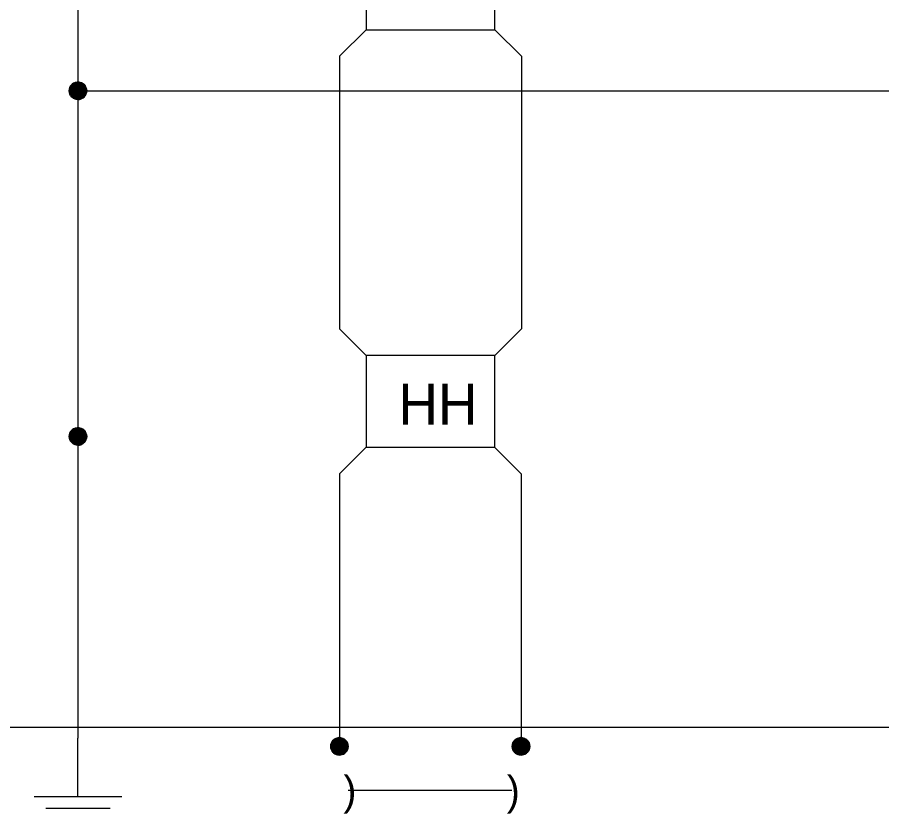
# Model space of a CAD drawing. Extents: x 45035 to 45823, y 31658 to 32158.
# Drawn here: x 45176.6 to 45324.8, y 31792.6 to 31929.1 of the extents above; entities that cross this region are included whole.
import ezdxf

# ---------------------------------------------------------------- set-up
doc = ezdxf.new("R2010")
doc.units = 0
doc.layers.add('Level 60', color=7, linetype='Continuous')

msp = doc.modelspace()

# ---------------------------------------------------------------- linework, layer by layer
at = {"layer": 'Level 60'}
for p, q in [((45186.96, 32001.57), (45186.96, 31916.53)), ((45231.79, 31922.44), (45236.36, 31927)), ((45263, 31922.44), (45258.44, 31927)), ((45231.79, 31922.44), (45231.79, 31875.74)), ((45263, 31922.44), (45263, 31875.74)), ((45186.96, 31916.53), (45186.96, 31857.28)), ((45186.96, 31916.53), (45329.35, 31916.53)), ((45231.79, 31875.74), (45236.36, 31871.17)), ((45263, 31875.74), (45258.44, 31871.17)), ((45186.96, 31857.28), (45186.96, 31805.55)), ((45231.79, 31850.85), (45236.36, 31855.42)), ((45262.92, 31850.85), (45258.36, 31855.42)), ((45231.79, 31850.85), (45231.79, 31804.15)), ((45262.92, 31850.85), (45262.92, 31804.15)), ((45063.11, 31807.45), (45205.28, 31807.45)), ((45205.28, 31807.45), (45464.99, 31807.45)), ((45186.96, 31795.55), (45186.96, 31805.55)), ((45179.46, 31795.55), (45194.46, 31795.55)), ((45233.3, 31796.61), (45261.33, 31796.61)), ((45181.46, 31793.55), (45192.46, 31793.55))]:
    msp.add_line(p, q, dxfattribs=at)
for points in [[(45236.36, 31927), (45258.44, 31927), (45258.44, 31942.76), (45236.36, 31942.76)], [(45236.36, 31855.42), (45258.44, 31855.42), (45258.44, 31871.17), (45236.36, 31871.17)]]:
    msp.add_lwpolyline(points, close=True, dxfattribs=at)
for points in [[(45185.46, 31916.53), (45185.49, 31916.22), (45185.58, 31915.95), (45185.67, 31915.76), (45185.8, 31915.58), (45185.96, 31915.41), (45186.17, 31915.26), (45186.42, 31915.13), (45186.64, 31915.07), (45186.96, 31915.03), (45187.21, 31915.05), (45187.43, 31915.11), (45187.65, 31915.19), (45187.88, 31915.34), (45188.02, 31915.46), (45188.18, 31915.66), (45188.29, 31915.83), (45188.38, 31916.03), (45188.44, 31916.27), (45188.46, 31916.53), (45188.43, 31916.83), (45188.36, 31917.08), (45188.23, 31917.33), (45188.07, 31917.54), (45187.84, 31917.75), (45187.56, 31917.9), (45187.2, 31918.01), (45186.83, 31918.02), (45186.51, 31917.96), (45186.22, 31917.83), (45185.98, 31917.66), (45185.77, 31917.44), (45185.62, 31917.19), (45185.52, 31916.95), (45185.47, 31916.72), (45185.46, 31916.52), (45185.56, 31916.63), (45185.56, 31916.53), (45185.56, 31916.43), (45185.56, 31916.33), (45185.56, 31916.23), (45185.66, 31916.03), (45185.76, 31915.83), (45185.86, 31915.63), (45186.06, 31915.43), (45186.36, 31915.23), (45186.66, 31915.13), (45187.06, 31915.13), (45187.26, 31915.13), (45187.56, 31915.23), (45187.76, 31915.33), (45187.96, 31915.53), (45188.16, 31915.73), (45188.26, 31915.93), (45188.36, 31916.23), (45188.36, 31916.53), (45188.36, 31916.83), (45188.26, 31917.13), (45188.06, 31917.43), (45187.86, 31917.63), (45187.56, 31917.83), (45187.26, 31917.93), (45186.96, 31917.93), (45186.56, 31917.93), (45186.16, 31917.73), (45185.96, 31917.53), (45185.76, 31917.33), (45185.66, 31917.13), (45185.56, 31916.93), (45185.56, 31916.73), (45185.56, 31916.63), (45185.66, 31916.53), (45185.66, 31916.33), (45185.76, 31916.03), (45185.86, 31915.83), (45186.06, 31915.53), (45186.36, 31915.33), (45186.56, 31915.23), (45187.36, 31915.23), (45187.56, 31915.33), (45187.86, 31915.53), (45188.06, 31915.73), (45188.16, 31915.93), (45188.26, 31916.43), (45188.26, 31916.93), (45188.06, 31917.23), (45187.86, 31917.53), (45187.56, 31917.73), (45187.16, 31917.83), (45186.56, 31917.83), (45186.16, 31917.63), (45185.96, 31917.43), (45185.76, 31917.13), (45185.66, 31916.83), (45185.66, 31916.53), (45185.76, 31916.63), (45185.76, 31916.23), (45185.96, 31915.83), (45186.16, 31915.53), (45186.56, 31915.33), (45187.36, 31915.33)], [(45187.36, 31915.33), (45187.86, 31915.63), (45188.16, 31916.23), (45188.16, 31916.93), (45187.96, 31917.23), (45187.56, 31917.63), (45187.16, 31917.73), (45186.56, 31917.73), (45186.16, 31917.53), (45185.86, 31917.13), (45185.76, 31916.93), (45185.76, 31916.63), (45185.86, 31916.43), (45185.86, 31916.13), (45186.06, 31915.83), (45186.36, 31915.53), (45186.56, 31915.43), (45187.36, 31915.43), (45187.76, 31915.63), (45188.06, 31916.13), (45188.06, 31916.93), (45187.66, 31917.43), (45187.36, 31917.63), (45186.46, 31917.63), (45186.16, 31917.33), (45185.96, 31917.13), (45185.86, 31916.93), (45185.86, 31916.43), (45185.96, 31916.53), (45185.96, 31916.13), (45186.36, 31915.63), (45186.66, 31915.53), (45187.36, 31915.53), (45187.76, 31915.73), (45187.96, 31916.13), (45187.96, 31916.93), (45187.56, 31917.43), (45187.16, 31917.53), (45186.46, 31917.53), (45186.16, 31917.23), (45185.96, 31917.03), (45185.96, 31916.53), (45186.06, 31916.43), (45186.06, 31916.13), (45186.36, 31915.73), (45186.56, 31915.63), (45187.36, 31915.63), (45187.76, 31915.83), (45187.86, 31916.13), (45187.86, 31916.93), (45187.56, 31917.33), (45187.26, 31917.43), (45186.46, 31917.43), (45186.06, 31917.03), (45186.06, 31916.43), (45186.16, 31916.53), (45186.16, 31916.13), (45186.36, 31915.83), (45186.56, 31915.73), (45187.36, 31915.73), (45187.56, 31915.83), (45187.76, 31916.03), (45187.76, 31916.93), (45187.56, 31917.23), (45187.26, 31917.33), (45186.46, 31917.33), (45186.16, 31917.03), (45186.16, 31916.53), (45186.26, 31916.43), (45186.26, 31916.13), (45186.36, 31915.93), (45186.56, 31915.83), (45187.36, 31915.83), (45187.66, 31916.03), (45187.66, 31916.93), (45187.56, 31917.13), (45187.26, 31917.23), (45186.46, 31917.23), (45186.26, 31917.03), (45186.26, 31916.43), (45186.36, 31916.53), (45186.36, 31916.13), (45186.56, 31915.93), (45187.36, 31915.93), (45187.56, 31916.13), (45187.56, 31917.03), (45187.26, 31917.13), (45186.46, 31917.13), (45186.36, 31917.03), (45186.36, 31916.53), (45186.46, 31916.43), (45186.46, 31916.13), (45186.56, 31916.03), (45187.36, 31916.03), (45187.46, 31916.13), (45187.46, 31916.93), (45187.26, 31917.03), (45186.46, 31917.03), (45186.46, 31916.43), (45186.56, 31916.53), (45186.56, 31916.13)], [(45186.56, 31916.13), (45187.36, 31916.13), (45187.36, 31916.93), (45186.56, 31916.93), (45186.56, 31916.53), (45186.66, 31916.43), (45186.66, 31916.23), (45187.26, 31916.23), (45187.26, 31916.83), (45186.66, 31916.83), (45186.66, 31916.43), (45186.76, 31916.53), (45186.76, 31916.33), (45187.16, 31916.33), (45187.16, 31916.73), (45186.76, 31916.73), (45186.76, 31916.53), (45186.86, 31916.43), (45187.06, 31916.43), (45187.06, 31916.63), (45186.86, 31916.63), (45186.86, 31916.43), (45186.96, 31916.53), (45187.06, 31916.43)], [(45185.46, 31857.28), (45185.5, 31856.97), (45185.58, 31856.7), (45185.67, 31856.51), (45185.8, 31856.33), (45185.96, 31856.16), (45186.17, 31856.01), (45186.42, 31855.88), (45186.64, 31855.82), (45186.96, 31855.78), (45187.21, 31855.8), (45187.44, 31855.86), (45187.65, 31855.94), (45187.88, 31856.09), (45188.02, 31856.21), (45188.18, 31856.41), (45188.29, 31856.58), (45188.38, 31856.78), (45188.44, 31857.02), (45188.46, 31857.28), (45188.43, 31857.58), (45188.36, 31857.83), (45188.23, 31858.08), (45188.07, 31858.29), (45187.84, 31858.5), (45187.56, 31858.66), (45187.2, 31858.76), (45186.83, 31858.78), (45186.51, 31858.71), (45186.22, 31858.58), (45185.98, 31858.41), (45185.77, 31858.19), (45185.62, 31857.94), (45185.52, 31857.7), (45185.48, 31857.47), (45185.46, 31857.27), (45185.56, 31857.38), (45185.56, 31857.28), (45185.56, 31857.18), (45185.56, 31857.08), (45185.56, 31856.98), (45185.66, 31856.78), (45185.76, 31856.58), (45185.86, 31856.38), (45186.06, 31856.18), (45186.36, 31855.98), (45186.66, 31855.88), (45187.06, 31855.88), (45187.26, 31855.88), (45187.56, 31855.98), (45187.76, 31856.08), (45187.96, 31856.28), (45188.16, 31856.48), (45188.26, 31856.68), (45188.36, 31856.98), (45188.36, 31857.28), (45188.36, 31857.58), (45188.26, 31857.88), (45188.06, 31858.18), (45187.86, 31858.38), (45187.56, 31858.58), (45187.26, 31858.68), (45186.96, 31858.68), (45186.56, 31858.68), (45186.16, 31858.48), (45185.96, 31858.28), (45185.76, 31858.08), (45185.66, 31857.88), (45185.56, 31857.68), (45185.56, 31857.48), (45185.56, 31857.38), (45185.66, 31857.28), (45185.66, 31857.08), (45185.76, 31856.78), (45185.86, 31856.58), (45186.06, 31856.28), (45186.36, 31856.08), (45186.56, 31855.98), (45187.36, 31855.98), (45187.56, 31856.08), (45187.86, 31856.28), (45188.06, 31856.48), (45188.16, 31856.68), (45188.26, 31857.18), (45188.26, 31857.68), (45188.06, 31857.98), (45187.86, 31858.28), (45187.56, 31858.48), (45187.16, 31858.58), (45186.56, 31858.58), (45186.16, 31858.38), (45185.96, 31858.18), (45185.76, 31857.88), (45185.66, 31857.58), (45185.66, 31857.28), (45185.76, 31857.38), (45185.76, 31856.98), (45185.96, 31856.58), (45186.16, 31856.28), (45186.56, 31856.08), (45187.36, 31856.08)], [(45187.36, 31856.08), (45187.86, 31856.38), (45188.16, 31856.98), (45188.16, 31857.68), (45187.96, 31857.98), (45187.56, 31858.38), (45187.16, 31858.48), (45186.56, 31858.48), (45186.16, 31858.28), (45185.86, 31857.88), (45185.76, 31857.68), (45185.76, 31857.38), (45185.86, 31857.18), (45185.86, 31856.88), (45186.06, 31856.58), (45186.36, 31856.28), (45186.56, 31856.18), (45187.36, 31856.18), (45187.76, 31856.38), (45188.06, 31856.88), (45188.06, 31857.68), (45187.66, 31858.18), (45187.36, 31858.38), (45186.46, 31858.38), (45186.16, 31858.08), (45185.96, 31857.88), (45185.86, 31857.68), (45185.86, 31857.18), (45185.96, 31857.28), (45185.96, 31856.88), (45186.36, 31856.38), (45186.66, 31856.28), (45187.36, 31856.28), (45187.76, 31856.48), (45187.96, 31856.88), (45187.96, 31857.68), (45187.56, 31858.18), (45187.16, 31858.28), (45186.46, 31858.28), (45186.16, 31857.98), (45185.96, 31857.78), (45185.96, 31857.28), (45186.06, 31857.18), (45186.06, 31856.88), (45186.36, 31856.48), (45186.56, 31856.38), (45187.36, 31856.38), (45187.76, 31856.58), (45187.86, 31856.88), (45187.86, 31857.68), (45187.56, 31858.08), (45187.26, 31858.18), (45186.46, 31858.18), (45186.06, 31857.78), (45186.06, 31857.18), (45186.16, 31857.28), (45186.16, 31856.88), (45186.36, 31856.58), (45186.56, 31856.48), (45187.36, 31856.48), (45187.56, 31856.58), (45187.76, 31856.78), (45187.76, 31857.68), (45187.56, 31857.98), (45187.26, 31858.08), (45186.46, 31858.08), (45186.16, 31857.78), (45186.16, 31857.28), (45186.26, 31857.18), (45186.26, 31856.88), (45186.36, 31856.68), (45186.56, 31856.58), (45187.36, 31856.58), (45187.66, 31856.78), (45187.66, 31857.68), (45187.56, 31857.88), (45187.26, 31857.98), (45186.46, 31857.98), (45186.26, 31857.78), (45186.26, 31857.18), (45186.36, 31857.28), (45186.36, 31856.88), (45186.56, 31856.68), (45187.36, 31856.68), (45187.56, 31856.88), (45187.56, 31857.78), (45187.26, 31857.88), (45186.46, 31857.88), (45186.36, 31857.78), (45186.36, 31857.28), (45186.46, 31857.18), (45186.46, 31856.88), (45186.56, 31856.78), (45187.36, 31856.78), (45187.46, 31856.88), (45187.46, 31857.68), (45187.26, 31857.78), (45186.46, 31857.78), (45186.46, 31857.18), (45186.56, 31857.28), (45186.56, 31856.88)], [(45186.56, 31856.88), (45187.36, 31856.88), (45187.36, 31857.68), (45186.56, 31857.68), (45186.56, 31857.28), (45186.66, 31857.18), (45186.66, 31856.98), (45187.26, 31856.98), (45187.26, 31857.58), (45186.66, 31857.58), (45186.66, 31857.18), (45186.76, 31857.28), (45186.76, 31857.08), (45187.16, 31857.08), (45187.16, 31857.48), (45186.76, 31857.48), (45186.76, 31857.28), (45186.86, 31857.18), (45187.06, 31857.18), (45187.06, 31857.38), (45186.86, 31857.38), (45186.86, 31857.18), (45186.96, 31857.28), (45187.06, 31857.18)], [(45230.3, 31804.15), (45230.33, 31803.84), (45230.41, 31803.57), (45230.51, 31803.38), (45230.64, 31803.2), (45230.79, 31803.03), (45231, 31802.88), (45231.25, 31802.75), (45231.47, 31802.69), (45231.8, 31802.65), (45232.04, 31802.67), (45232.27, 31802.73), (45232.48, 31802.81), (45232.71, 31802.96), (45232.85, 31803.08), (45233.02, 31803.28), (45233.12, 31803.45), (45233.21, 31803.65), (45233.27, 31803.89), (45233.3, 31804.15), (45233.26, 31804.45), (45233.19, 31804.7), (45233.06, 31804.95), (45232.91, 31805.16), (45232.67, 31805.37), (45232.4, 31805.52), (45232.03, 31805.63), (45231.66, 31805.64), (45231.34, 31805.58), (45231.05, 31805.45), (45230.81, 31805.28), (45230.6, 31805.06), (45230.45, 31804.81), (45230.36, 31804.57), (45230.31, 31804.34), (45230.3, 31804.14), (45230.39, 31804.25), (45230.39, 31804.15), (45230.39, 31804.05), (45230.39, 31803.95), (45230.39, 31803.85), (45230.49, 31803.65), (45230.59, 31803.45), (45230.69, 31803.25), (45230.89, 31803.05), (45231.19, 31802.85), (45231.49, 31802.75), (45231.89, 31802.75), (45232.09, 31802.75), (45232.39, 31802.85), (45232.59, 31802.95), (45232.79, 31803.15), (45232.99, 31803.35), (45233.09, 31803.55), (45233.19, 31803.85), (45233.19, 31804.15), (45233.19, 31804.45), (45233.09, 31804.75), (45232.89, 31805.05), (45232.69, 31805.25), (45232.39, 31805.45), (45232.09, 31805.55), (45231.79, 31805.55), (45231.39, 31805.55), (45230.99, 31805.35), (45230.79, 31805.15), (45230.59, 31804.95), (45230.49, 31804.75), (45230.39, 31804.55), (45230.39, 31804.35), (45230.39, 31804.25), (45230.49, 31804.15), (45230.49, 31803.95), (45230.59, 31803.65), (45230.69, 31803.45), (45230.89, 31803.15), (45231.19, 31802.95), (45231.39, 31802.85), (45232.19, 31802.85), (45232.39, 31802.95), (45232.69, 31803.15), (45232.89, 31803.35), (45232.99, 31803.55), (45233.09, 31804.05), (45233.09, 31804.55), (45232.89, 31804.85), (45232.69, 31805.15), (45232.39, 31805.35), (45231.99, 31805.45), (45231.39, 31805.45), (45230.99, 31805.25), (45230.79, 31805.05), (45230.59, 31804.75), (45230.49, 31804.45), (45230.49, 31804.15), (45230.59, 31804.25), (45230.59, 31803.85), (45230.79, 31803.45), (45230.99, 31803.15), (45231.39, 31802.95), (45232.19, 31802.95)], [(45261.42, 31804.15), (45261.45, 31803.84), (45261.54, 31803.57), (45261.63, 31803.38), (45261.76, 31803.2), (45261.92, 31803.03), (45262.13, 31802.88), (45262.38, 31802.75), (45262.6, 31802.69), (45262.92, 31802.65), (45263.17, 31802.67), (45263.39, 31802.73), (45263.6, 31802.81), (45263.84, 31802.96), (45263.97, 31803.08), (45264.14, 31803.28), (45264.25, 31803.45), (45264.33, 31803.65), (45264.4, 31803.89), (45264.42, 31804.15), (45264.39, 31804.45), (45264.32, 31804.7), (45264.19, 31804.95), (45264.03, 31805.16), (45263.79, 31805.37), (45263.52, 31805.52), (45263.16, 31805.63), (45262.79, 31805.64), (45262.47, 31805.58), (45262.18, 31805.45), (45261.94, 31805.28), (45261.73, 31805.06), (45261.58, 31804.81), (45261.48, 31804.57), (45261.43, 31804.34), (45261.42, 31804.14), (45261.52, 31804.25), (45261.52, 31804.15), (45261.52, 31804.05), (45261.52, 31803.95), (45261.52, 31803.85), (45261.62, 31803.65), (45261.72, 31803.45), (45261.82, 31803.25), (45262.02, 31803.05), (45262.32, 31802.85), (45262.62, 31802.75), (45263.02, 31802.75), (45263.22, 31802.75), (45263.52, 31802.85), (45263.72, 31802.95), (45263.92, 31803.15), (45264.12, 31803.35), (45264.22, 31803.55), (45264.32, 31803.85), (45264.32, 31804.15), (45264.32, 31804.45), (45264.22, 31804.75), (45264.02, 31805.05), (45263.82, 31805.25), (45263.52, 31805.45), (45263.22, 31805.55), (45262.92, 31805.55), (45262.52, 31805.55), (45262.12, 31805.35), (45261.92, 31805.15), (45261.72, 31804.95), (45261.62, 31804.75), (45261.52, 31804.55), (45261.52, 31804.35), (45261.52, 31804.25), (45261.62, 31804.15), (45261.62, 31803.95), (45261.72, 31803.65), (45261.82, 31803.45), (45262.02, 31803.15), (45262.32, 31802.95), (45262.52, 31802.85), (45263.32, 31802.85), (45263.52, 31802.95), (45263.82, 31803.15), (45264.02, 31803.35), (45264.12, 31803.55), (45264.22, 31804.05), (45264.22, 31804.55), (45264.02, 31804.85), (45263.82, 31805.15), (45263.52, 31805.35), (45263.12, 31805.45), (45262.52, 31805.45), (45262.12, 31805.25), (45261.92, 31805.05), (45261.72, 31804.75), (45261.62, 31804.45), (45261.62, 31804.15), (45261.72, 31804.25), (45261.72, 31803.85), (45261.92, 31803.45), (45262.12, 31803.15), (45262.52, 31802.95), (45263.32, 31802.95)], [(45232.19, 31802.95), (45232.69, 31803.25), (45232.99, 31803.85), (45232.99, 31804.55), (45232.79, 31804.85), (45232.39, 31805.25), (45231.99, 31805.35), (45231.39, 31805.35), (45230.99, 31805.15), (45230.69, 31804.75), (45230.59, 31804.55), (45230.59, 31804.25), (45230.69, 31804.05), (45230.69, 31803.75), (45230.89, 31803.45), (45231.19, 31803.15), (45231.39, 31803.05), (45232.19, 31803.05), (45232.59, 31803.25), (45232.89, 31803.75), (45232.89, 31804.55), (45232.49, 31805.05), (45232.19, 31805.25), (45231.29, 31805.25), (45230.99, 31804.95), (45230.79, 31804.75), (45230.69, 31804.55), (45230.69, 31804.05), (45230.79, 31804.15), (45230.79, 31803.75), (45231.19, 31803.25), (45231.49, 31803.15), (45232.19, 31803.15), (45232.59, 31803.35), (45232.79, 31803.75), (45232.79, 31804.55), (45232.39, 31805.05), (45231.99, 31805.15), (45231.29, 31805.15), (45230.99, 31804.85), (45230.79, 31804.65), (45230.79, 31804.15), (45230.89, 31804.05), (45230.89, 31803.75), (45231.19, 31803.35), (45231.39, 31803.25), (45232.19, 31803.25), (45232.59, 31803.45), (45232.69, 31803.75), (45232.69, 31804.55), (45232.39, 31804.95), (45232.09, 31805.05), (45231.29, 31805.05), (45230.89, 31804.65), (45230.89, 31804.05), (45230.99, 31804.15), (45230.99, 31803.75), (45231.19, 31803.45), (45231.39, 31803.35), (45232.19, 31803.35), (45232.39, 31803.45), (45232.59, 31803.65), (45232.59, 31804.55), (45232.39, 31804.85), (45232.09, 31804.95), (45231.29, 31804.95), (45230.99, 31804.65), (45230.99, 31804.15), (45231.09, 31804.05), (45231.09, 31803.75), (45231.19, 31803.55), (45231.39, 31803.45), (45232.19, 31803.45), (45232.49, 31803.65), (45232.49, 31804.55), (45232.39, 31804.75), (45232.09, 31804.85), (45231.29, 31804.85), (45231.09, 31804.65), (45231.09, 31804.05), (45231.19, 31804.15), (45231.19, 31803.75), (45231.39, 31803.55), (45232.19, 31803.55), (45232.39, 31803.75), (45232.39, 31804.65), (45232.09, 31804.75), (45231.29, 31804.75), (45231.19, 31804.65), (45231.19, 31804.15), (45231.29, 31804.05), (45231.29, 31803.75), (45231.39, 31803.65), (45232.19, 31803.65), (45232.29, 31803.75), (45232.29, 31804.55), (45232.09, 31804.65), (45231.29, 31804.65), (45231.29, 31804.05), (45231.39, 31804.15), (45231.39, 31803.75)], [(45231.39, 31803.75), (45232.19, 31803.75), (45232.19, 31804.55), (45231.39, 31804.55), (45231.39, 31804.15), (45231.49, 31804.05), (45231.49, 31803.85), (45232.09, 31803.85), (45232.09, 31804.45), (45231.49, 31804.45), (45231.49, 31804.05), (45231.59, 31804.15), (45231.59, 31803.95), (45231.99, 31803.95), (45231.99, 31804.35), (45231.59, 31804.35), (45231.59, 31804.15), (45231.69, 31804.05), (45231.89, 31804.05), (45231.89, 31804.25), (45231.69, 31804.25), (45231.69, 31804.05), (45231.79, 31804.15), (45231.89, 31804.05)], [(45263.32, 31802.95), (45263.82, 31803.25), (45264.12, 31803.85), (45264.12, 31804.55), (45263.92, 31804.85), (45263.52, 31805.25), (45263.12, 31805.35), (45262.52, 31805.35), (45262.12, 31805.15), (45261.82, 31804.75), (45261.72, 31804.55), (45261.72, 31804.25), (45261.82, 31804.05), (45261.82, 31803.75), (45262.02, 31803.45), (45262.32, 31803.15), (45262.52, 31803.05), (45263.32, 31803.05), (45263.72, 31803.25), (45264.02, 31803.75), (45264.02, 31804.55), (45263.62, 31805.05), (45263.32, 31805.25), (45262.42, 31805.25), (45262.12, 31804.95), (45261.92, 31804.75), (45261.82, 31804.55), (45261.82, 31804.05), (45261.92, 31804.15), (45261.92, 31803.75), (45262.32, 31803.25), (45262.62, 31803.15), (45263.32, 31803.15), (45263.72, 31803.35), (45263.92, 31803.75), (45263.92, 31804.55), (45263.52, 31805.05), (45263.12, 31805.15), (45262.42, 31805.15), (45262.12, 31804.85), (45261.92, 31804.65), (45261.92, 31804.15), (45262.02, 31804.05), (45262.02, 31803.75), (45262.32, 31803.35), (45262.52, 31803.25), (45263.32, 31803.25), (45263.72, 31803.45), (45263.82, 31803.75), (45263.82, 31804.55), (45263.52, 31804.95), (45263.22, 31805.05), (45262.42, 31805.05), (45262.02, 31804.65), (45262.02, 31804.05), (45262.12, 31804.15), (45262.12, 31803.75), (45262.32, 31803.45), (45262.52, 31803.35), (45263.32, 31803.35), (45263.52, 31803.45), (45263.72, 31803.65), (45263.72, 31804.55), (45263.52, 31804.85), (45263.22, 31804.95), (45262.42, 31804.95), (45262.12, 31804.65), (45262.12, 31804.15), (45262.22, 31804.05), (45262.22, 31803.75), (45262.32, 31803.55), (45262.52, 31803.45), (45263.32, 31803.45), (45263.62, 31803.65), (45263.62, 31804.55), (45263.52, 31804.75), (45263.22, 31804.85), (45262.42, 31804.85), (45262.22, 31804.65), (45262.22, 31804.05), (45262.32, 31804.15), (45262.32, 31803.75), (45262.52, 31803.55), (45263.32, 31803.55), (45263.52, 31803.75), (45263.52, 31804.65), (45263.22, 31804.75), (45262.42, 31804.75), (45262.32, 31804.65), (45262.32, 31804.15), (45262.42, 31804.05), (45262.42, 31803.75), (45262.52, 31803.65), (45263.32, 31803.65), (45263.42, 31803.75), (45263.42, 31804.55), (45263.22, 31804.65), (45262.42, 31804.65), (45262.42, 31804.05), (45262.52, 31804.15), (45262.52, 31803.75)], [(45262.52, 31803.75), (45263.32, 31803.75), (45263.32, 31804.55), (45262.52, 31804.55), (45262.52, 31804.15), (45262.62, 31804.05), (45262.62, 31803.85), (45263.22, 31803.85), (45263.22, 31804.45), (45262.62, 31804.45), (45262.62, 31804.05), (45262.72, 31804.15), (45262.72, 31803.95), (45263.12, 31803.95), (45263.12, 31804.35), (45262.72, 31804.35), (45262.72, 31804.15), (45262.82, 31804.05), (45263.02, 31804.05), (45263.02, 31804.25), (45262.82, 31804.25), (45262.82, 31804.05), (45262.92, 31804.15), (45263.02, 31804.05)]]:
    msp.add_lwpolyline(points, dxfattribs=at)
for centre in [(45186.96, 31916.53), (45186.96, 31857.28), (45231.79, 31804.15), (45262.92, 31804.15)]:
    msp.add_circle(centre, 1.5, dxfattribs=at)

# ---------------------------------------------------------------- texts
for s, height, p in [('HH', 7, (45241.93, 31859.32)), (')', 5, (45232.47, 31794.11)), (')', 5, (45260.48, 31794.11))]:
    msp.add_text(s, height=height, dxfattribs=at).set_placement(p)

doc.saveas('drawing.dxf')
